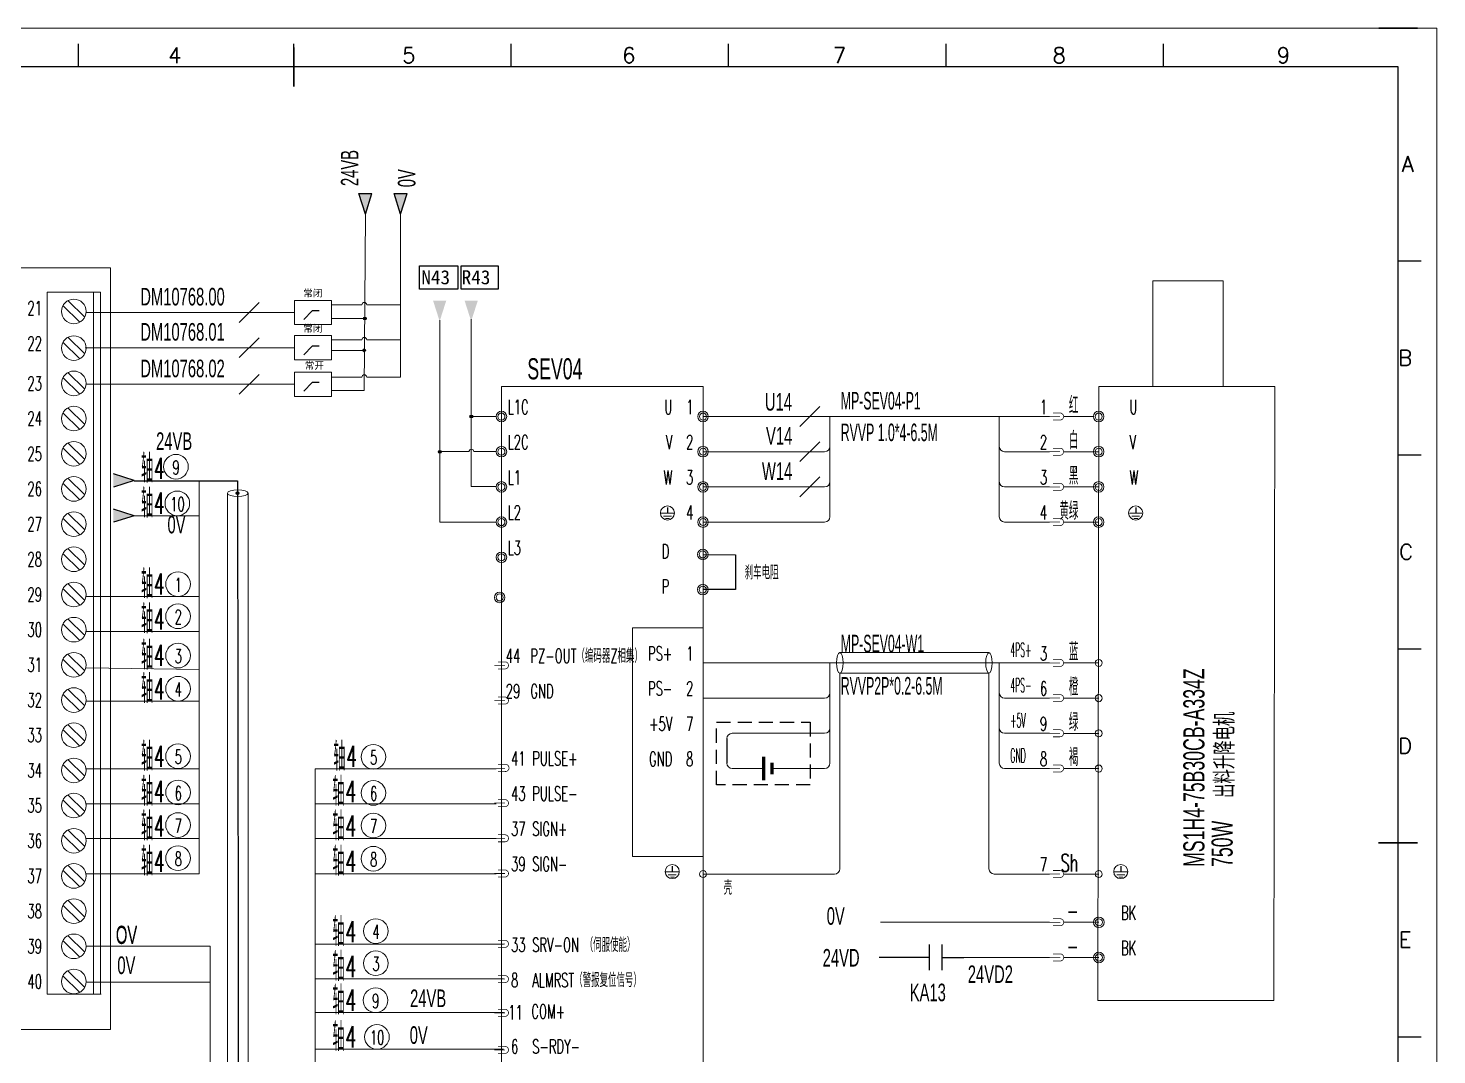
# Model space of a CAD drawing. Header units: millimetres. Extents: x 17734 to 28845, y 9358 to 11073.
# Drawn here: x 24214 to 24414, y 10169.1 to 10315 of the extents above; entities that cross this region are included whole.
import ezdxf
from ezdxf.enums import TextEntityAlignment as Align
from ezdxf.lldxf.tags import DXFTag

# ---------------------------------------------------------------- set-up
doc = ezdxf.new("R2010")
doc.units = ezdxf.units.MM
doc.linetypes.add('DASHED', pattern=[0.75, 0.5, -0.25])
doc.layers.add('1', color=3, linetype='Continuous', lineweight=20)
doc.layers.add('Dimension', color=3, linetype='Continuous', lineweight=13)
for name, color, linetype in [('AE_BOR', 1, 'Continuous'), ('MISC', 2, 'Continuous'), ('SYMS', 7, 'Continuous')]:
    doc.layers.add(name, color=color, linetype=linetype)
doc.styles.add('WD', font='romans.shx', dxfattribs={"bigfont": 'gbcbig.shx'})
doc.styles.add('样式 0', font='')
doc.styles.add('样式 8', font='arial.ttf')
doc.styles.get('样式 0').set_extended_font_data('KaiTi_GB2312')
tags = doc.linetypes.add('ACAD_ISO02W100', pattern=[15, 12, -3]).pattern_tags.tags
tags[6:7] = [DXFTag(74, 4), DXFTag(75, 0), DXFTag(340, '0'), DXFTag(46, 1.0), DXFTag(50, 0.0), DXFTag(44, 0.0), DXFTag(45, 0.0)]
tags[4:5] = [DXFTag(74, 4), DXFTag(75, 0), DXFTag(340, '0'), DXFTag(46, 1.0), DXFTag(50, 0.0), DXFTag(44, 0.0), DXFTag(45, 0.0)]

# ---------------------------------------------------------------- blocks, each defined once
blk = doc.blocks.new('电控横A4')
for p, q in [((292, -5), (5, -5)), ((292, -205), (292, -5))]:
    blk.add_line(p, q)
at = {"layer": 'AE_BOR', "color": 1, "lineweight": 15}
for p, q in [((0, 0), (297, 0)), ((297, 0), (297, -210))]:
    blk.add_line(p, q, dxfattribs=at)
at = {"layer": 'AE_BOR', "lineweight": 30}
blk.add_line((294.53, 0), (289.53, 0), dxfattribs=at)
at = {"layer": 'AE_BOR'}
for p, q in [((122.03, -5), (122.03, -2)), ((149.78, -5), (149.78, -2)), ((177.78, -5), (177.78, -2)), ((205.78, -5), (205.78, -2)), ((233.78, -5), (233.78, -2)), ((261.78, -5), (261.78, -2)), ((292, -30), (295, -30)), ((292, -55), (295, -55)), ((292, -80), (295, -80)), ((292, -130), (295, -130))]:
    blk.add_line(p, q, dxfattribs=at)
at = {"layer": 'AE_BOR', "color": 2, "lineweight": 30}
for p, q in [((149.78, -7.5), (149.78, -2.5)), ((289.5, -105), (294.5, -105))]:
    blk.add_line(p, q, dxfattribs=at)
at = {"layer": 'AE_BOR', "style": 'WD'}
for s, p in [('4', (134.45, -4.5)), ('5', (164.59, -4.5)), ('6', (192.94, -4.5)), ('7', (220.04, -4.5)), ('8', (248.37, -4.5)), ('9', (277.23, -4.5))]:
    blk.add_text(s, height=2, dxfattribs=at).set_placement(p, align=Align.CENTER)
for s, p in [('A', (294.03, -17.5)), ('B', (293.84, -42.5)), ('C', (293.93, -67.5)), ('D', (293.84, -92.5)), ('E', (293.74, -117.5))]:
    blk.add_text(s, height=2, dxfattribs=at).set_placement(p, align=Align.MIDDLE_RIGHT)
blk = doc.blocks.new('WDDOT')
blk.add_hatch(color=256).paths.add_polyline_path([(0.5, 0, 1), (-0.5, 0, 1)])
blk.add_circle((0, 0), 0.5)
blk = doc.blocks.new('常开触点')
at = {"linetype": 'ByBlock'}
for p, q in [((-1853.82, -782.99), (-1853.82, -780.56)), ((-1852.6, -782.99), (-1852.6, -780.56)), ((-1853.82, -781.77), (-1855.88, -781.77)), ((-1852.6, -781.77), (-1850.55, -781.77))]:
    blk.add_line(p, q, dxfattribs=at)

msp = doc.modelspace()

# ---------------------------------------------------------------- hatches: boundary and pattern name
for points in [[(24260.954, 10291.481), (24261.889, 10288.563), (24262.824, 10291.481)], [(24265.954, 10291.481), (24266.889, 10288.563), (24267.824, 10291.481)], [(24271.499, 10276.273), (24272.435, 10273.355), (24273.37, 10276.273)], [(24275.977, 10276.273), (24276.912, 10273.355), (24277.847, 10276.273)], [(24262.001, 10273.747, 1), (24261.608, 10273.747, 1)], [(24261.915, 10269.216, 1), (24261.521, 10269.216, 1)], [(24277.128, 10259.806, 1), (24276.735, 10259.806, 1)], [(24272.642, 10254.804, 1), (24272.249, 10254.804, 1)], [(24229.03, 10250.72), (24226.112, 10249.785), (24226.112, 10251.655)], [(24243.931, 10248.904, 1), (24243.538, 10248.904, 1)], [(24226.112, 10244.785), (24226.112, 10246.655), (24229.03, 10245.72)]]:
    msp.add_hatch(color=256).paths.add_polyline_path(points)

# ---------------------------------------------------------------- linework, layer by layer
for p, q in [((24261.889, 10288.563), (24260.954, 10291.481)), ((24260.954, 10291.481), (24262.824, 10291.481)), ((24261.889, 10288.563), (24262.824, 10291.481)), ((24266.889, 10288.563), (24265.954, 10291.481)), ((24265.954, 10291.481), (24267.824, 10291.481)), ((24266.889, 10288.563), (24267.824, 10291.481)), ((24229.03, 10250.72), (24226.112, 10251.655)), ((24229.03, 10250.72), (24226.112, 10249.785)), ((24229.03, 10245.72), (24226.112, 10246.655)), ((24304.786, 10246.892), (24304.786, 10246.102)), ((24371.277, 10246.892), (24371.277, 10246.102)), ((24229.03, 10245.72), (24226.112, 10244.785)), ((24309.839, 10240.214), (24314.425, 10240.144)), ((24314.425, 10240.144), (24314.425, 10235.214)), ((24314.425, 10235.214), (24309.839, 10235.214)), ((24313.217, 10214.045), (24313.217, 10210.545)), ((24305.471, 10195.927), (24305.471, 10195.137)), ((24369.153, 10195.927), (24369.153, 10195.137)), ((24338.89, 10182.941), (24334.873, 10182.941))]:
    msp.add_line(p, q)
at = {"lineweight": 0}
for p, q in [((24261.692, 10263.532), (24261.889, 10288.563)), ((24266.889, 10265.426), (24266.889, 10288.563)), ((24224.266, 10277.487), (24216.702, 10277.487)), ((24216.702, 10177.732), (24216.702, 10277.487)), ((24223.266, 10177.732), (24223.266, 10277.487)), ((24224.266, 10177.732), (24224.266, 10277.486)), ((24222.253, 10274.595), (24251.806, 10274.595)), ((24257.063, 10275.682), (24261.399, 10275.682)), ((24262.071, 10275.682), (24266.889, 10275.682)), ((24257.063, 10273.734), (24261.889, 10273.734)), ((24257.063, 10270.729), (24261.399, 10270.729)), ((24262.071, 10270.729), (24266.889, 10270.729)), ((24222.088, 10269.595), (24251.806, 10269.595)), ((24257.063, 10269.215), (24261.725, 10269.215)), ((24222.253, 10264.392), (24251.806, 10264.392)), ((24257.063, 10265.426), (24261.399, 10265.426)), ((24262.071, 10265.426), (24266.889, 10265.426)), ((24257.063, 10263.532), (24261.692, 10263.532)), ((24309.839, 10259.811), (24359.036, 10259.811)), ((24327.854, 10245.561), (24327.854, 10259.811)), ((24351.903, 10245.561), (24351.903, 10259.811)), ((24361.036, 10259.811), (24365.278, 10259.811)), ((24309.839, 10254.811), (24327.104, 10254.811)), ((24359.036, 10254.811), (24352.653, 10254.811)), ((24366.028, 10254.811), (24361.036, 10254.811)), ((24309.839, 10249.811), (24327.104, 10249.811)), ((24359.036, 10249.811), (24352.653, 10249.811)), ((24366.028, 10249.807), (24361.036, 10249.807)), ((24229.03, 10245.72), (24238.279, 10245.72)), ((24303.892, 10246.095), (24305.681, 10246.095)), ((24304.224, 10245.666), (24305.348, 10245.666)), ((24304.51, 10245.32), (24305.083, 10245.32)), ((24309.839, 10244.811), (24327.104, 10244.811)), ((24359.036, 10244.811), (24352.653, 10244.811)), ((24366.028, 10244.803), (24361.036, 10244.803)), ((24370.382, 10246.095), (24372.171, 10246.095)), ((24370.714, 10245.666), (24371.839, 10245.666)), ((24371, 10245.32), (24371.573, 10245.32)), ((24329.284, 10226.259), (24350.445, 10226.26)), ((24359.036, 10224.795), (24309.839, 10224.795)), ((24327.854, 10210.545), (24327.854, 10224.795)), ((24351.903, 10210.545), (24351.903, 10224.795)), ((24366.028, 10224.791), (24361.036, 10224.791)), ((24329.263, 10223.329), (24329.263, 10195.537)), ((24329.263, 10223.329), (24350.445, 10223.329)), ((24350.445, 10223.329), (24350.445, 10195.545)), ((24309.839, 10219.795), (24327.104, 10219.795)), ((24359.036, 10219.795), (24352.653, 10219.795)), ((24366.028, 10219.787), (24361.036, 10219.787)), ((24313.967, 10214.795), (24327.104, 10214.795)), ((24359.036, 10214.795), (24352.653, 10214.795)), ((24366.028, 10214.787), (24361.036, 10214.787)), ((24318.444, 10209.795), (24313.967, 10209.795)), ((24319.64, 10209.795), (24327.104, 10209.795)), ((24359.036, 10209.795), (24352.653, 10209.795)), ((24366.028, 10209.787), (24361.036, 10209.787)), ((24304.577, 10195.13), (24306.366, 10195.13)), ((24304.909, 10194.701), (24306.033, 10194.701)), ((24305.195, 10194.355), (24305.768, 10194.355)), ((24309.839, 10194.787), (24328.513, 10194.787)), ((24359.036, 10194.795), (24351.195, 10194.795)), ((24366.028, 10194.787), (24361.036, 10194.787)), ((24368.258, 10195.13), (24370.047, 10195.13)), ((24368.591, 10194.701), (24369.715, 10194.701)), ((24368.876, 10194.355), (24369.449, 10194.355)), ((24359.055, 10187.941), (24335.036, 10187.941)), ((24366.047, 10187.937), (24361.055, 10187.937)), ((24359.055, 10182.941), (24346.883, 10182.941)), ((24366.047, 10182.933), (24361.055, 10182.933)), ((24224.359, 10177.732), (24216.702, 10177.732))]:
    msp.add_line(p, q, dxfattribs=at)
at = {"linetype": 'ACAD_ISO02W100'}
for p, q in [((24254.328, 10274.83), (24253.137, 10273.601)), ((24255.336, 10274.827), (24254.328, 10274.83)), ((24254.328, 10269.83), (24253.137, 10268.601)), ((24255.336, 10269.827), (24254.328, 10269.83)), ((24254.328, 10264.627), (24253.137, 10263.398)), ((24255.336, 10264.624), (24254.328, 10264.627))]:
    msp.add_line(p, q, dxfattribs=at)
at = {"color": 0, "lineweight": -3}
msp.add_line((24229.03, 10250.69), (24242.297, 10250.69), dxfattribs=at)
at = {"color": 0, "linetype": 'Continuous', "lineweight": 13}
for p, q in [((24238.279, 10194.843), (24238.279, 10250.69)), ((24254.755, 10209.748), (24254.755, 10149.758))]:
    msp.add_line(p, q, dxfattribs=at)
at = {"color": 2, "lineweight": 0}
for p, q in [((24242.312, 10144.974), (24242.297, 10248.905)), ((24245.227, 10150.796), (24245.227, 10248.927))]:
    msp.add_line(p, q, dxfattribs=at)
at = {"color": 1, "lineweight": -2}
for points in [[(24269.594, 10281.245), (24275.01, 10281.245), (24275.01, 10277.903), (24269.594, 10277.903)], [(24275.509, 10281.245), (24280.735, 10281.245), (24280.735, 10277.903), (24275.509, 10277.903)]]:
    msp.add_lwpolyline(points, close=True, dxfattribs=at)
at = {"lineweight": 0}
for points in [[(24373.709, 10279.094), (24383.709, 10279.094), (24383.709, 10264.094), (24373.709, 10264.094)], [(24251.806, 10272.868), (24251.806, 10276.321), (24257.063, 10276.321), (24257.063, 10272.868)], [(24251.806, 10267.868), (24251.806, 10271.321), (24257.063, 10271.321), (24257.063, 10267.868)], [(24251.806, 10262.666), (24251.806, 10266.118), (24257.063, 10266.118), (24257.063, 10262.666)], [(24366.028, 10264.094), (24391.028, 10264.094), (24390.911, 10176.843), (24365.911, 10176.843)], [(24309.839, 10229.795), (24299.839, 10229.795), (24299.839, 10197.295), (24309.839, 10197.295)]]:
    msp.add_lwpolyline(points, close=True, dxfattribs=at)
for points in [[(24222.024, 10273.913), (24219.652, 10276.285)], [(24218.945, 10275.578), (24221.317, 10273.206)], [(24218.945, 10270.371), (24221.317, 10268)], [(24222.024, 10268.707), (24219.652, 10271.078)], [(24218.945, 10265.352), (24221.317, 10262.98)], [(24222.024, 10263.687), (24219.652, 10266.059)], [(24281.211, 10136.006), (24281.211, 10264.094), (24309.839, 10264.094), (24309.839, 10136.006)], [(24218.945, 10260.352), (24221.317, 10257.98)], [(24222.024, 10258.687), (24219.652, 10261.059)], [(24218.945, 10255.352), (24221.317, 10252.98)], [(24222.024, 10253.687), (24219.652, 10256.059)], [(24218.945, 10250.352), (24221.317, 10247.98)], [(24222.024, 10248.687), (24219.652, 10251.059)], [(24218.945, 10245.352), (24221.317, 10242.98)], [(24222.024, 10243.687), (24219.652, 10246.059)], [(24218.945, 10240.352), (24221.317, 10237.98)], [(24222.024, 10238.687), (24219.652, 10241.059)], [(24218.945, 10235.352), (24221.317, 10232.98)], [(24222.024, 10233.687), (24219.652, 10236.059)], [(24218.945, 10230.352), (24221.317, 10227.98)], [(24222.024, 10228.687), (24219.652, 10231.059)], [(24218.945, 10225.352), (24221.317, 10222.98)], [(24222.024, 10223.687), (24219.652, 10226.059)], [(24218.945, 10220.352), (24221.317, 10217.98)], [(24222.024, 10218.687), (24219.652, 10221.059)], [(24218.945, 10215.352), (24221.317, 10212.98)], [(24222.024, 10213.687), (24219.652, 10216.059)], [(24218.945, 10210.352), (24221.317, 10207.98)], [(24222.024, 10208.687), (24219.652, 10211.059)], [(24218.945, 10205.352), (24221.317, 10202.98)], [(24222.024, 10203.687), (24219.652, 10206.059)], [(24218.945, 10200.352), (24221.317, 10197.98)], [(24222.024, 10198.687), (24219.652, 10201.059)], [(24218.945, 10195.352), (24221.317, 10192.98)], [(24222.024, 10193.687), (24219.652, 10196.059)], [(24218.945, 10190.352), (24221.317, 10187.98)], [(24222.024, 10188.687), (24219.652, 10191.059)], [(24218.945, 10185.352), (24221.317, 10182.98)], [(24222.024, 10183.687), (24219.652, 10186.059)], [(24218.945, 10180.352), (24221.317, 10177.98)], [(24222.024, 10178.687), (24219.652, 10181.059)]]:
    msp.add_lwpolyline(points, dxfattribs=at)
at = {"color": 3, "lineweight": 0, "const_width": 0.1, "flags": 128}
for points in [[(24359.536, 10260.311), (24360.536, 10260.311, -1), (24360.536, 10259.311), (24359.536, 10259.311)], [(24359.536, 10255.311), (24360.536, 10255.311, -1), (24360.536, 10254.311), (24359.536, 10254.311)], [(24359.536, 10250.311), (24360.536, 10250.311, -1), (24360.536, 10249.311), (24359.536, 10249.311)], [(24359.536, 10245.311), (24360.536, 10245.311, -1), (24360.536, 10244.311), (24359.536, 10244.311)], [(24280.711, 10224.945), (24281.711, 10224.945, -1), (24281.711, 10223.945), (24280.711, 10223.945)], [(24359.536, 10225.295), (24360.536, 10225.295, -1), (24360.536, 10224.295), (24359.536, 10224.295)], [(24359.536, 10220.295), (24360.536, 10220.295, -1), (24360.536, 10219.295), (24359.536, 10219.295)], [(24280.711, 10219.945), (24281.711, 10219.945, -1), (24281.711, 10218.945), (24280.711, 10218.945)], [(24359.536, 10215.295), (24360.536, 10215.295, -1), (24360.536, 10214.295), (24359.536, 10214.295)], [(24280.711, 10210.37), (24281.711, 10210.37, -1.1555316), (24281.711, 10209.37), (24280.711, 10209.37)], [(24359.536, 10210.295), (24360.536, 10210.295, -1), (24360.536, 10209.295), (24359.536, 10209.295)], [(24280.711, 10205.37), (24281.711, 10205.37, -1), (24281.711, 10204.37), (24280.711, 10204.37)], [(24280.711, 10200.37), (24281.711, 10200.37, -1), (24281.711, 10199.37), (24280.711, 10199.37)], [(24280.711, 10195.37), (24281.711, 10195.37, -1), (24281.711, 10194.37), (24280.711, 10194.37)], [(24359.536, 10195.295), (24360.536, 10195.295, -1), (24360.536, 10194.295), (24359.536, 10194.295)], [(24359.555, 10188.441), (24360.555, 10188.441, -1), (24360.555, 10187.441), (24359.555, 10187.441)], [(24280.711, 10185.37), (24281.711, 10185.37, -1), (24281.711, 10184.37), (24280.711, 10184.37)], [(24359.555, 10183.441), (24360.555, 10183.441, -1), (24360.555, 10182.441), (24359.555, 10182.441)], [(24280.711, 10180.366), (24281.711, 10180.366, -1), (24281.711, 10179.366), (24280.711, 10179.366)], [(24280.711, 10175.571), (24281.711, 10175.571, -1), (24281.711, 10174.571), (24280.711, 10174.571)], [(24280.711, 10170.303), (24281.711, 10170.303, -1), (24281.711, 10169.303), (24280.711, 10169.303)]]:
    msp.add_lwpolyline(points, format="xyb", dxfattribs=at)
for points in [[(24360.536, 10259.811), (24359.036, 10259.811)], [(24360.536, 10254.811), (24359.036, 10254.811)], [(24360.536, 10249.811), (24359.036, 10249.811)], [(24360.536, 10244.811), (24359.036, 10244.811)], [(24281.711, 10224.445), (24280.211, 10224.445)], [(24360.536, 10224.795), (24359.036, 10224.795)], [(24281.711, 10219.445), (24280.211, 10219.445)], [(24360.536, 10219.795), (24359.036, 10219.795)], [(24360.536, 10214.795), (24359.036, 10214.795)], [(24281.711, 10209.765), (24280.211, 10209.765)], [(24360.536, 10209.795), (24359.036, 10209.795)], [(24281.711, 10204.87), (24280.211, 10204.87)], [(24281.711, 10199.87), (24280.211, 10199.87)], [(24281.711, 10194.87), (24280.211, 10194.87)], [(24360.536, 10194.795), (24359.036, 10194.795)], [(24360.555, 10187.941), (24359.055, 10187.941)], [(24281.711, 10184.87), (24280.211, 10184.87)], [(24360.555, 10182.941), (24359.055, 10182.941)], [(24281.711, 10179.866), (24280.211, 10179.866)], [(24281.711, 10175.071), (24280.211, 10175.071)], [(24281.711, 10169.803), (24280.211, 10169.803)]]:
    msp.add_lwpolyline(points, dxfattribs=at)
at = {"color": 0, "lineweight": -3}
msp.add_lwpolyline([(24238.279, 10250.69), (24243.721, 10250.69), (24243.85, 10149.758)], dxfattribs=at)
at = {"color": 6, "linetype": 'DASHED', "ltscale": 4}
msp.add_lwpolyline([(24311.757, 10216.357), (24325.043, 10216.357), (24325.043, 10207.458), (24311.757, 10207.458)], close=True, dxfattribs=at)
at = {"color": 3}
for points in [[(24318.444, 10211.493, 0.5, 0.5, 0), (24318.444, 10208.097, 2, 2, 0)], [(24319.64, 10210.644, 0.5, 0.5, 0), (24319.64, 10208.946, 2, 2, 0)]]:
    msp.add_lwpolyline(points, format="xyseb", dxfattribs=at)
at = {"lineweight": 0}
for centre, radius in [((24220.484, 10274.745), 1.75), ((24220.484, 10269.539), 1.75), ((24220.484, 10264.52), 1.75), ((24220.484, 10259.52), 1.75), ((24281.211, 10259.811), 0.75), ((24281.211, 10259.811), 0.5), ((24309.839, 10259.811), 0.75), ((24309.839, 10259.811), 0.5), ((24366.028, 10259.811), 0.75), ((24366.028, 10259.811), 0.5), ((24220.484, 10254.52), 1.75), ((24234.986, 10252.676), 1.75), ((24281.211, 10254.811), 0.75), ((24281.211, 10254.811), 0.5), ((24309.839, 10254.811), 0.75), ((24309.839, 10254.811), 0.5), ((24366.028, 10254.811), 0.75), ((24366.028, 10254.811), 0.5), ((24220.484, 10249.52), 1.75), ((24281.211, 10249.807), 0.75), ((24281.211, 10249.807), 0.5), ((24309.839, 10249.811), 0.75), ((24309.839, 10249.811), 0.5), ((24366.028, 10249.807), 0.75), ((24366.028, 10249.807), 0.5), ((24235.183, 10247.47), 1.75), ((24220.484, 10244.52), 1.75), ((24304.786, 10246.102), 1), ((24371.277, 10246.102), 1), ((24281.211, 10244.807), 0.75), ((24281.211, 10244.807), 0.5), ((24309.839, 10244.811), 0.75), ((24309.839, 10244.811), 0.5), ((24366.028, 10244.803), 0.75), ((24366.028, 10244.803), 0.5), ((24220.484, 10239.52), 1.75), ((24281.211, 10239.803), 0.75), ((24281.211, 10239.803), 0.5), ((24309.805, 10240.214), 0.75), ((24309.805, 10240.214), 0.5), ((24220.484, 10234.52), 1.75), ((24235.281, 10235.992), 1.75), ((24280.961, 10234.102), 0.75), ((24280.961, 10234.102), 0.5), ((24309.805, 10235.214), 0.75), ((24309.805, 10235.214), 0.5), ((24235.281, 10231.423), 1.75), ((24220.484, 10229.52), 1.75), ((24220.484, 10224.52), 1.75), ((24235.281, 10225.835), 1.75), ((24366.028, 10224.791), 0.5), ((24235.281, 10221.129), 1.75), ((24220.484, 10219.52), 1.75), ((24366.028, 10219.787), 0.5), ((24220.484, 10214.52), 1.75), ((24366.028, 10214.787), 0.5), ((24235.281, 10211.529), 1.75), ((24263.03, 10211.452), 1.75), ((24220.484, 10209.52), 1.75), ((24366.028, 10209.787), 0.5), ((24220.484, 10204.52), 1.75), ((24235.281, 10206.395), 1.75), ((24263.03, 10206.318), 1.75), ((24235.281, 10201.758), 1.75), ((24263.03, 10201.68), 1.75), ((24220.484, 10199.52), 1.75), ((24235.281, 10197.052), 1.75), ((24263.03, 10196.974), 1.75), ((24220.484, 10194.52), 1.75), ((24305.471, 10195.137), 1), ((24309.839, 10194.787), 0.5), ((24366.028, 10194.787), 0.5), ((24369.153, 10195.137), 1), ((24220.484, 10189.52), 1.75), ((24263.365, 10186.687), 1.75), ((24366.047, 10187.937), 0.75), ((24366.047, 10187.937), 0.5), ((24220.484, 10184.52), 1.75), ((24263.365, 10182.118), 1.75), ((24366.047, 10182.933), 0.75), ((24366.047, 10182.933), 0.5), ((24220.484, 10179.52), 1.75), ((24263.33, 10176.852), 1.75), ((24263.527, 10171.645), 1.75)]:
    msp.add_circle(centre, radius, dxfattribs=at)
for centre in [(24261.804, 10273.747), (24261.718, 10269.216), (24276.932, 10259.806), (24272.445, 10254.804), (24243.735, 10248.904)]:
    msp.add_circle(centre, 0.197)
for centre, radius, start, end in [((24261.735, 10275.682), 0.336, 0, 180), ((24261.735, 10270.729), 0.336, 0, 180), ((24261.735, 10265.426), 0.336, 0, 180), ((24276.944, 10254.822), 0.336, 0, 180), ((24327.104, 10255.561), 0.75, 270, 0), ((24352.653, 10255.561), 0.75, 180, 270), ((24327.104, 10250.561), 0.75, 270, 0), ((24352.653, 10250.561), 0.75, 180, 270), ((24327.104, 10245.561), 0.75, 270, 0), ((24352.653, 10245.561), 0.75, 180, 270), ((24327.104, 10220.545), 0.75, 270, 0), ((24352.653, 10220.545), 0.75, 180, 270), ((24313.967, 10214.045), 0.75, 90, 180), ((24327.104, 10215.545), 0.75, 270, 0), ((24352.653, 10215.545), 0.75, 180, 270), ((24313.967, 10210.545), 0.75, 180, 270), ((24327.104, 10210.545), 0.75, 270, 0), ((24352.653, 10210.545), 0.75, 180, 270), ((24328.513, 10195.537), 0.75, 270, 0), ((24351.195, 10195.545), 0.75, 180, 270)]:
    msp.add_arc(centre, radius, start, end, dxfattribs=at)
at = {"color": 2, "lineweight": 0, "extrusion": (0, 0, -1)}
msp.add_ellipse((24243.762, 10248.921), major_axis=(-1.465, 0), ratio=0.3169375, dxfattribs=at)
at = {"lineweight": 0}
msp.add_ellipse((24329.263, 10224.795), major_axis=(0, 1.465), ratio=0.3169375, dxfattribs=at)
at = {"lineweight": 0, "extrusion": (0, 0, -1)}
msp.add_ellipse((24350.445, 10224.795), major_axis=(0, 1.465), ratio=0.3169375, dxfattribs=at)
at = {"layer": '1', "color": 7, "linetype": 'Continuous', "lineweight": 13}
for p, q in [((24276.951, 10259.806), (24280.467, 10259.806)), ((24276.608, 10254.822), (24272.456, 10254.822)), ((24277.28, 10254.822), (24280.489, 10254.822)), ((24222.276, 10234.245), (24238.279, 10234.245)), ((24222.215, 10229.279), (24238.279, 10229.279)), ((24222.215, 10224.111), (24238.279, 10223.871)), ((24222.215, 10219.346), (24238.279, 10219.346)), ((24238.279, 10209.748), (24222.145, 10209.748)), ((24254.755, 10209.748), (24280.48, 10209.748)), ((24238.279, 10204.756), (24222.145, 10204.756)), ((24254.802, 10204.757), (24280.48, 10204.757)), ((24238.279, 10199.839), (24222.145, 10199.839)), ((24254.803, 10199.84), (24280.48, 10199.84)), ((24238.279, 10194.843), (24222.145, 10194.843)), ((24254.755, 10194.843), (24280.48, 10194.843)), ((24222.234, 10184.521), (24239.842, 10184.521)), ((24239.842, 10184.521), (24239.842, 10139.903)), ((24281.524, 10184.823), (24254.755, 10184.823)), ((24222.233, 10179.444), (24239.842, 10179.444)), ((24281.524, 10179.881), (24254.755, 10179.881)), ((24281.508, 10175.102), (24254.755, 10175.102)), ((24281.508, 10169.895), (24254.755, 10169.895))]:
    msp.add_line(p, q, dxfattribs=at)
at = {"layer": '1', "color": 0, "linetype": 'Continuous', "lineweight": 13}
msp.add_lwpolyline([(24225.691, 10280.937), (24176.842, 10280.937), (24176.842, 10172.701), (24225.691, 10172.701)], close=True, dxfattribs=at)
at = {"layer": '1', "color": 7, "linetype": 'Continuous', "lineweight": 13}
for points in [[(24272.456, 10273.498), (24272.456, 10244.813), (24280.466, 10244.813)], [(24280.524, 10249.849), (24276.933, 10249.849), (24276.933, 10273.633)]]:
    msp.add_lwpolyline(points, dxfattribs=at)
at = {"layer": 'Dimension', "lineweight": 0}
for p, q in [((24243.977, 10273.18), (24246.806, 10276.009)), ((24243.977, 10268.18), (24246.806, 10271.009)), ((24243.977, 10262.978), (24246.806, 10265.806)), ((24323.579, 10258.397), (24326.407, 10261.225)), ((24323.579, 10253.397), (24326.407, 10256.225)), ((24323.579, 10248.397), (24326.407, 10251.225))]:
    msp.add_line(p, q, dxfattribs=at)

# ---------------------------------------------------------------- block references
at = {"xscale": 1.1025, "yscale": 1.1025, "zscale": 1.1025}
msp.add_blockref('电控横A4', (24086.601, 10315.001), dxfattribs=at)
at = {"linetype": 'ByBlock', "xscale": 1.5, "yscale": 1.5, "zscale": 1.5}
msp.add_blockref('常开触点', (27122.704, 11355.602), dxfattribs=at)
at = {"layer": 'SYMS', "lineweight": -3, "xscale": 0.25, "yscale": 0.25, "zscale": 0.25, "rotation": 90}
for p in [(24261.804, 10273.747), (24261.718, 10269.216), (24276.932, 10259.806), (24272.445, 10254.804), (24243.735, 10248.904)]:
    msp.add_blockref('WDDOT', p, dxfattribs=at)
at = {"layer": 'SYMS', "color": 0, "lineweight": -3, "xscale": 0.25, "yscale": 0.25, "zscale": 0.25, "rotation": 90}
for p in [(24261.804, 10273.747), (24261.718, 10269.216), (24276.932, 10259.806), (24272.445, 10254.804), (24243.735, 10248.904)]:
    msp.add_blockref('WDDOT', p, dxfattribs=at)

# ---------------------------------------------------------------- texts
at = {"lineweight": 0, "style": 'WD', "width": 0.6}
for s, height, p in [('21', 2, (24214.934, 10275.205)), ('22', 2, (24214.934, 10270.205)), ('23', 2, (24214.934, 10264.52)), ('24', 2, (24214.934, 10259.52)), ('25', 2, (24214.934, 10254.52)), ('轴', 4, (24230.893, 10252.631)), ('4', 3, (24232.616, 10252.461)), ('9', 2, (24235.013, 10252.579)), ('26', 2, (24214.934, 10249.52)), ('轴', 4, (24230.893, 10247.661)), ('4', 3, (24232.616, 10247.491)), ('10', 2, (24235.209, 10247.373)), ('27', 2, (24214.934, 10244.52)), ('28', 2, (24214.934, 10239.52)), ('轴', 4, (24230.893, 10236.186)), ('4', 3, (24232.616, 10236.017)), ('1', 2, (24235.308, 10235.895)), ('29', 2, (24214.934, 10234.52)), ('轴', 4, (24230.893, 10231.22)), ('4', 3, (24232.616, 10231.05)), ('2', 2, (24235.308, 10231.326)), ('30', 2, (24214.934, 10229.52)), ('轴', 4, (24230.893, 10226.052)), ('4', 3, (24232.616, 10225.883)), ('3', 2, (24235.308, 10225.738)), ('31', 2, (24214.934, 10224.52)), ('轴', 4, (24230.893, 10221.287)), ('4', 3, (24232.616, 10221.118)), ('32', 2, (24214.934, 10219.52)), ('4', 2, (24235.308, 10221.032)), ('33', 2, (24214.934, 10214.52)), ('轴', 4, (24230.893, 10211.689)), ('4', 3, (24232.616, 10211.52)), ('5', 2, (24235.308, 10211.432)), ('轴', 4, (24258.198, 10211.69)), ('4', 3, (24259.921, 10211.52)), ('5', 2, (24263.057, 10211.355)), ('34', 2, (24214.934, 10209.52)), ('轴', 4, (24230.893, 10206.697)), ('轴', 4, (24258.08, 10206.698)), ('4', 3, (24232.616, 10206.528)), ('6', 2, (24235.308, 10206.299)), ('4', 3, (24259.803, 10206.528)), ('6', 2, (24263.057, 10206.221)), ('35', 2, (24214.934, 10204.52)), ('轴', 4, (24230.893, 10201.78)), ('4', 3, (24232.616, 10201.611)), ('7', 2, (24235.308, 10201.661)), ('轴', 4, (24258.08, 10201.781)), ('4', 3, (24259.803, 10201.611)), ('7', 2, (24263.057, 10201.584)), ('36', 2, (24214.934, 10199.52)), ('轴', 4, (24230.893, 10196.784)), ('轴', 4, (24258.08, 10196.784)), ('4', 3, (24232.616, 10196.614)), ('8', 2, (24235.308, 10196.955)), ('4', 3, (24259.803, 10196.614)), ('8', 2, (24263.057, 10196.878)), ('37', 2, (24214.934, 10194.52)), ('38', 2, (24214.934, 10189.52)), ('轴', 4, (24258.08, 10186.764)), ('4', 3, (24259.803, 10186.594)), ('4', 2, (24263.392, 10186.59)), ('39', 2, (24214.934, 10184.52)), ('轴', 4, (24258.08, 10181.823)), ('4', 3, (24259.803, 10181.653)), ('3', 2, (24263.392, 10182.021)), ('40', 2, (24214.934, 10179.52)), ('轴', 4, (24258.08, 10177.043)), ('4', 3, (24259.803, 10176.873)), ('9', 2, (24263.357, 10176.755)), ('轴', 4, (24258.08, 10171.837)), ('4', 3, (24259.803, 10171.667)), ('10', 2, (24263.553, 10171.549))]:
    msp.add_text(s, height=height, dxfattribs=at).set_placement(p, align=Align.MIDDLE)
for s, height, p in [('红', 2.5, (24363.14, 10260.161)), ('U', 2, (24305.471, 10260.161)), ('1', 2, (24308.471, 10260.169)), ('V', 2, (24305.471, 10255.161)), ('2', 2, (24308.471, 10255.169)), ('白', 2.5, (24363.14, 10255.161)), ('黑', 2.5, (24363.14, 10250.157)), ('W', 2, (24305.471, 10250.161)), ('3', 2, (24308.471, 10250.165)), ('4', 2, (24308.471, 10245.161)), ('黄绿', 2.5, (24363.14, 10245.157)), ('D', 2, (24305.03, 10239.654)), ('P', 2, (24305.03, 10234.654)), ('Sh', 2.5, (24363.14, 10195.141)), ('-', 2.5, (24363.159, 10188.287)), ('-', 2.5, (24363.159, 10183.287))]:
    msp.add_text(s, height=height, dxfattribs=at).set_placement(p, align=Align.RIGHT)
for s, p in [('L1C', (24282.079, 10260.161)), ('1', (24357.675, 10260.169)), ('U', (24370.396, 10260.161)), ('L2C', (24282.079, 10255.161)), ('2', (24357.675, 10255.169)), ('V', (24370.396, 10255.161)), ('L1', (24282.079, 10250.157)), ('3', (24357.675, 10250.165)), ('W', (24370.396, 10250.157)), ('L2', (24282.079, 10245.157)), ('4', (24357.675, 10245.161)), ('L3', (24282.079, 10240.153)), ('刹车电阻', (24315.76, 10236.665)), ('44', (24281.829, 10224.795)), ('PZ-OUT（编码器Z相集）', (24285.329, 10224.795)), ('3', (24357.675, 10225.149)), ('29', (24281.829, 10219.795)), ('GND', (24285.329, 10219.795)), ('6', (24357.675, 10220.145)), ('9', (24357.675, 10215.145)), ('41', (24282.579, 10210.22)), ('PULSE+', (24285.579, 10210.22)), ('8', (24357.675, 10210.145)), ('43', (24282.579, 10205.22)), ('PULSE-', (24285.579, 10205.22)), ('37', (24282.579, 10200.22)), ('SIGN+', (24285.579, 10200.22)), ('39', (24282.579, 10195.22)), ('SIGN-', (24285.579, 10195.22)), ('7', (24357.675, 10195.145)), ('BK', (24369.18, 10188.287)), ('33', (24282.579, 10183.732)), ('SRV-ON （伺服使能）', (24285.579, 10183.732)), ('BK', (24369.18, 10183.283)), ('8', (24282.579, 10178.728)), ('ALMRST（警报复位信号） ', (24285.579, 10178.728)), ('COM+', (24285.468, 10174.254)), ('11', (24282.173, 10174.144)), ('6', (24282.579, 10169.297)), ('S-RDY-', (24285.579, 10169.297))]:
    msp.add_text(s, height=2, dxfattribs=at).set_placement(p)
at = {"color": 6, "lineweight": 0, "style": 'WD', "width": 0.6}
for s, height, p in [('PS+', 2, (24305.471, 10225.145)), ('1', 2, (24308.471, 10225.145)), ('蓝', 2.5, (24363.14, 10225.141)), ('橙', 2.5, (24363.14, 10220.141)), ('PS-', 2, (24305.471, 10220.145)), ('2', 2, (24308.471, 10220.145)), ('+5V', 2, (24305.471, 10215.145)), ('7', 2, (24308.471, 10215.145)), ('绿', 2.5, (24363.14, 10215.141)), ('褐', 2.5, (24363.14, 10210.141)), ('GND', 2, (24305.471, 10210.141)), ('8', 2, (24308.471, 10210.141)), ('壳', 2, (24313.974, 10191.859))]:
    msp.add_text(s, height=height, dxfattribs=at).set_placement(p, align=Align.RIGHT)
at = {"color": 6, "lineweight": 0, "style": 'WD', "width": 0.4}
for s, p in [('4PS+', (24353.473, 10225.641)), ('4PS-', (24353.473, 10220.641)), ('+5V', (24353.473, 10215.641)), ('GND', (24353.473, 10210.641))]:
    msp.add_text(s, height=2, dxfattribs=at).set_placement(p)
at = {"layer": 'Dimension', "lineweight": 0, "style": '样式 8', "width": 0.6}
for s, height, p in [('24VB', 2.5, (24260.904, 10292.563)), ('0V', 2.5, (24268.997, 10292.396)), ('750W', 3, (24385.045, 10195.802))]:
    msp.add_text(s, height=height, rotation=90, dxfattribs=at).set_placement(p)
at = {"layer": 'Dimension', "color": 6, "lineweight": 0, "style": '样式 8', "width": 0.6}
for s, p in [('DM10768.00', (24241.919, 10275.595)), ('DM10768.01', (24241.919, 10270.595)), ('DM10768.02', (24241.919, 10265.392))]:
    msp.add_text(s, height=2.5, dxfattribs=at).set_placement(p, align=Align.RIGHT)
at = {"layer": 'Dimension', "lineweight": 0, "style": '样式 8', "width": 0.6}
for s, height, p in [('SEV04', 3, (24284.885, 10265.094)), ('OV', 2.5, (24226.453, 10184.949)), ('OV', 2.5, (24226.455, 10184.858)), ('0V', 2.5, (24226.663, 10180.583)), ('24VD', 2.5, (24326.83, 10181.647)), ('24VD2', 2.5, (24347.438, 10179.307)), ('24VB', 2.5, (24268.234, 10175.887)), ('KA13', 2.5, (24339.192, 10176.723)), ('0V', 2.5, (24268.183, 10170.658))]:
    msp.add_text(s, height=height, dxfattribs=at).set_placement(p)
for s, p in [('U14', (24322.467, 10260.65)), ('V14', (24322.509, 10255.811)), ('W14', (24322.509, 10250.811))]:
    msp.add_text(s, height=2.5, dxfattribs=at).set_placement(p, align=Align.RIGHT)
at = {"layer": 'Dimension', "color": 3, "lineweight": 0, "style": '样式 8'}
for s, width, p in [('MP-SEV04-P1', 0.5, (24329.399, 10260.811)), ('MP-SEV04-W1', 0.5, (24329.399, 10226.295)), ('0V', 0.6, (24327.403, 10187.582))]:
    msp.add_text(s, height=2.5, dxfattribs=dict(at, width=width)).set_placement(p)
at = {"layer": 'Dimension', "color": 1, "lineweight": 0, "style": '样式 8', "width": 0.5}
for s, p in [('RVVP 1.0*4-6.5M', (24329.399, 10258.811)), ('RVVP2P*0.2-6.5M', (24329.399, 10222.795))]:
    msp.add_text(s, height=2.5, dxfattribs=at).set_placement(p, align=Align.TOP_LEFT)
at = {"layer": 'Dimension', "color": 3, "lineweight": 0, "style": '样式 8', "width": 0.6}
for s, p in [('24VB', (24237.289, 10255.069)), ('0V', (24236.347, 10243.209))]:
    msp.add_text(s, height=2.5, dxfattribs=at).set_placement(p, align=Align.RIGHT)
at = {"layer": 'Dimension', "color": 6, "lineweight": 0, "style": '样式 8', "width": 0.6}
msp.add_text('MS1H4-75B30CB-A334Z', height=3, rotation=90, dxfattribs=at).set_placement((24381.045, 10195.802))
at = {"layer": 'Dimension', "color": 3, "lineweight": 0, "style": '样式 8', "width": 0.6}
msp.add_text('出料升降电机', height=2.5, rotation=90, dxfattribs=at).set_placement((24385.08, 10205.602))
at = {"layer": 'MISC', "color": 3, "attachment_point": 1, "style": '样式 0'}
for s, insert, char_height, width in [('N43', (24269.833, 10280.605), 2, 5.01683), ('R43', (24275.558, 10280.605), 2, 5.01683), ('{\\fSimSun|b0|i0|c134|p2;常闭}', (24253.062, 10277.843), 1, 6.35251), ('{\\fSimSun|b0|i0|c134|p2;常闭}', (24253.062, 10272.843), 1, 6.35251), ('{\\fSimSun|b0|i0|c134|p2;常开}', (24253.277, 10267.564), 1, 6.35251)]:
    msp.add_mtext(s, dxfattribs=dict(at, insert=insert, char_height=char_height, width=width))

doc.saveas('drawing.dxf')
